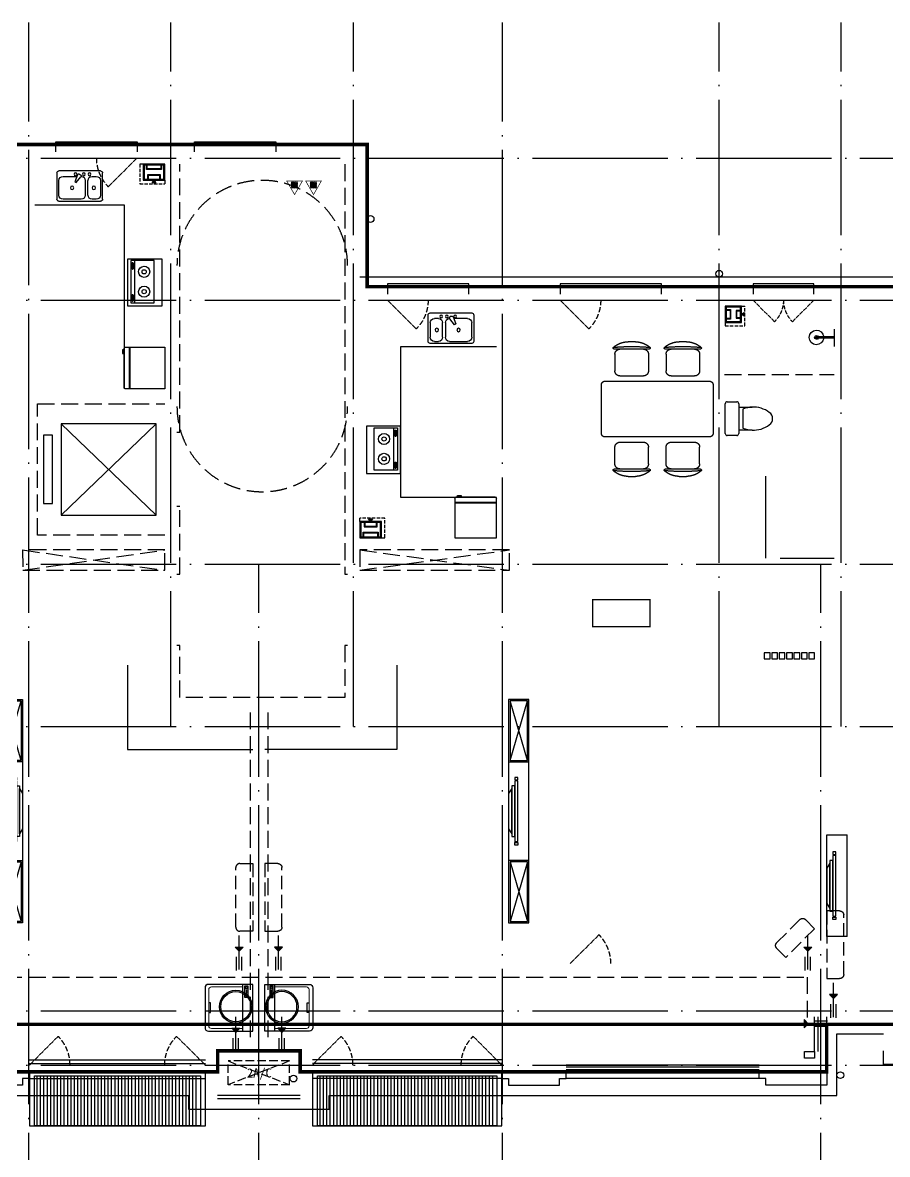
# Model space of a CAD drawing. Extents: x 23000734 to 24262965, y -11528137 to -9789882.
# Drawn here: x 24239425 to 24252200, y -9950160 to -9933440 of the extents above; entities that cross this region are included whole.
import ezdxf

# ---------------------------------------------------------------- set-up
doc = ezdxf.new("R2010")
doc.units = 0
doc.header["$LTSCALE"] = 1000
for name, pattern in [('DASH', [0.35, 0.25, -0.1]), ('DASHDOTX2', [50.8, 25.4, -12.7, 0, -12.7]), ('DOTE', [2.42, 2, -0.2, 0.02, -0.2])]:
    doc.linetypes.add(name, pattern=pattern)
for name, color, linetype in [('0-0全面积', 3, 'Continuous'), ('0-0半面积', 10, 'Continuous'), ('0-0太阳能', 167, 'Continuous'), ('0-厨卫洁具', 95, 'Continuous'), ('0-开启示意', 154, 'Continuous'), ('0-栏杆', 141, 'Continuous'), ('0-看线', 173, 'Continuous'), ('0-线脚', 6, 'Continuous'), ('_0', 7, 'Continuous'), ('A-SURFACE', 6, 'Continuous'), ('A-活动家具', 8, 'Continuous'), ('B-家具', 167, 'DASHDOTX2'), ('BALCONY', 6, 'Continuous'), ('DOTE', 249, 'DOTE'), ('EQUIP_消火栓', 7, 'Continuous'), ('EQUIP_消防', 7, 'Continuous'), ('KT', 8, 'Continuous'), ('PUB_HATCH', 252, 'Continuous'), ('PUB_STRM', 4, 'Continuous'), ('STAIR', 114, 'Continuous'), ('text_房间名称', 255, 'Continuous'), ('tk', 7, 'Continuous'), ('WINDOW', 4, 'Continuous'), ('图审修改', 1, 'Continuous'), ('栏杆', 163, 'Continuous'), ('空调', 6, 'Continuous')]:
    doc.layers.add(name, color=color, linetype=linetype)
doc.layers.add('家具', color=156, linetype='Continuous', lineweight=9)
doc.styles.get("Standard").update_dxf_attribs({"font": 'gbenor.shx', "bigfont": 'gbcbig.shx'})
doc.styles.add('黑体', font='SIMHEI_0.TTF', dxfattribs={"width": 0.8})

# ---------------------------------------------------------------- blocks, each defined once
blk = doc.blocks.new('mhq')
at = {"layer": 'EQUIP_消防'}
for p, q in [((8539185, 1785686), (8539153, 1785650)), ((8539214, 1785688), (8539154, 1785621)), ((8539240, 1785688), (8539160, 1785597)), ((8539245, 1785663), (8539186, 1785597)), ((8539245, 1785633), (8539213, 1785597)), ((8539494, 1785688), (8539434, 1785621)), ((8539465, 1785686), (8539434, 1785650)), ((8539520, 1785688), (8539440, 1785597)), ((8539525, 1785663), (8539467, 1785597)), ((8539525, 1785633), (8539493, 1785597))]:
    blk.add_line(p, q, dxfattribs=at)
at = {"layer": 'EQUIP_消防', "const_width": 10}
for points in [[(8539316, 1785583), (8539084, 1785583), (8539200, 1785784)], [(8539596, 1785583), (8539364, 1785583), (8539480, 1785784)], [(8539245, 1785597), (8539154, 1785597), (8539154, 1785688), (8539245, 1785688)], [(8539525, 1785597), (8539434, 1785597), (8539434, 1785688), (8539525, 1785688)]]:
    blk.add_lwpolyline(points, close=True, dxfattribs=at)
blk = doc.blocks.new('4~7层165户型消火栓')
at = {"layer": 'EQUIP_消火栓', "rotation": 180}
blk.add_blockref('mhq', (17292744, 5365458), dxfattribs=at)
blk = doc.blocks.new('cvb')
at = {"layer": 'B-家具'}
for p, q in [((23188, 22857), (23488, 22857)), ((23188, 22857), (23188, 21357)), ((23488, 22857), (23488, 21357)), ((23354, 22570), (23354, 22607)), ((23354, 22607), (23399, 22607)), ((23399, 22607), (23399, 22570)), ((23399, 22570), (23354, 22570)), ((23399, 22555), (23354, 22555)), ((23354, 22555), (23354, 21660)), ((23361, 22570), (23361, 22555)), ((23391, 22570), (23391, 22555)), ((23399, 21660), (23399, 22555)), ((23443, 22481), (23399, 22481)), ((23399, 22481), (23399, 21734)), ((23443, 21734), (23443, 22481)), ((23488, 22369), (23443, 22443)), ((23443, 22443), (23443, 21772)), ((23488, 21846), (23488, 22369)), ((23443, 21772), (23488, 21846)), ((23354, 21660), (23399, 21660)), ((23399, 21645), (23354, 21645)), ((23354, 21645), (23354, 21607)), ((23354, 21607), (23399, 21607)), ((23361, 21645), (23361, 21660)), ((23391, 21645), (23391, 21660)), ((23399, 21734), (23443, 21734)), ((23399, 21607), (23399, 21645)), ((23488, 21357), (23188, 21357))]:
    blk.add_line(p, q, dxfattribs=at)
blk = doc.blocks.new('客厅电视')
at = {"layer": 'B-家具'}
for p, q in [((23188, 22787), (23488, 22787)), ((23354, 22520), (23354, 22557)), ((23354, 22557), (23399, 22557)), ((23399, 22520), (23354, 22520)), ((23399, 22505), (23354, 22505)), ((23354, 22505), (23354, 21610)), ((23361, 22520), (23361, 22505)), ((23391, 22520), (23391, 22505)), ((23399, 22557), (23399, 22520)), ((23399, 21610), (23399, 22505)), ((23443, 22431), (23399, 22431)), ((23399, 22431), (23399, 21684)), ((23443, 21684), (23443, 22431)), ((23488, 22319), (23443, 22393)), ((23443, 22393), (23443, 21722)), ((23488, 21796), (23488, 22319)), ((23443, 21722), (23488, 21796)), ((23354, 21610), (23399, 21610)), ((23399, 21595), (23354, 21595)), ((23354, 21595), (23354, 21557)), ((23361, 21595), (23361, 21610)), ((23391, 21595), (23391, 21610)), ((23399, 21684), (23443, 21684)), ((23399, 21557), (23399, 21595)), ((23354, 21557), (23399, 21557)), ((23488, 21327), (23188, 21327))]:
    blk.add_line(p, q, dxfattribs=at)
for points in [[(23488, 23707), (23188, 23707), (23188, 20407), (23488, 20407), (23488, 23707)], [(23468, 22807), (23208, 23687)], [(23208, 22807), (23468, 23687)], [(23468, 21307), (23208, 21307), (23208, 20427), (23468, 20427), (23468, 21307), (23208, 20427)], [(23208, 21307), (23468, 20427)]]:
    blk.add_lwpolyline(points, dxfattribs=at)
blk.add_lwpolyline([(23468, 22807), (23468, 23687), (23208, 23687), (23208, 22807)], close=True, dxfattribs=at)
blk = doc.blocks.new('M_C25MYD')
at = {"layer": 'B-家具'}
for p, q in [((-389, 921), (-290, 921)), ((298, 921), (397, 921)), ((-569, 821), (-109, 821)), ((117, 821), (577, 821)), ((-564, 754), (-564, 529)), ((-114, 754), (-114, 529)), ((122, 754), (122, 529)), ((572, 754), (572, 529)), ((-497, 461), (-182, 461)), ((190, 461), (505, 461)), ((-746, 342), (-746, -308)), ((704, 392), (-696, 392)), ((754, -308), (754, 342)), ((-696, -358), (704, -358)), ((-182, -427), (-497, -427)), ((505, -427), (190, -427)), ((-564, -720), (-564, -495)), ((-114, -720), (-114, -495)), ((122, -720), (122, -495)), ((572, -720), (572, -495)), ((-109, -787), (-569, -787)), ((-290, -887), (-389, -887)), ((577, -787), (117, -787)), ((397, -887), (298, -887))]:
    blk.add_line(p, q, dxfattribs=at)
for centre, radius, start, end in [((-379, 606), 316, 91.7651, 130.7265), ((-300, 606), 316, 49.2735, 88.2349), ((307, 606), 316, 91.7651, 130.7265), ((387, 606), 316, 49.2735, 88.2349), ((-579, 837), 10, 130.7265, 202.67), ((-569, 841), 20, 202.67, 270), ((-339, -1857), 2713, 84.8023, 95.1977), ((-497, 754), 67.5, 90, 180), ((-182, 754), 67.5, 0, 90), ((-109, 841), 20, 270, 337.33), ((-100, 837), 10, 337.33, 49.2735), ((108, 837), 10, 130.7265, 202.67), ((117, 841), 20, 202.67, 270), ((347, -1857), 2713, 84.8023, 95.1977), ((190, 754), 67.5, 90, 180), ((505, 754), 67.5, 0, 90), ((577, 841), 20, 270, 337.33), ((587, 837), 10, 337.33, 49.2735), ((-497, 529), 67.5, 180, 270), ((-182, 529), 67.5, 270, 0), ((190, 529), 67.5, 180, 270), ((505, 529), 67.5, 270, 0), ((-696, 342), 50, 90, 180), ((704, 342), 50, 0, 90), ((-696, -308), 50, 180, 270), ((-497, -495), 67.5, 90, 180), ((-182, -495), 67.5, 0, 90), ((190, -495), 67.5, 90, 180), ((505, -495), 67.5, 0, 90), ((704, -308), 50, 270, 0), ((-497, -720), 67.5, 180, 270), ((-182, -720), 67.5, 270, 0), ((190, -720), 67.5, 180, 270), ((505, -720), 67.5, 270, 0), ((-579, -803), 10, 157.33, 229.2735), ((-569, -807), 20, 90, 157.33), ((-379, -572), 316, 229.2735, 268.2349), ((-339, 1890), 2713, 264.8023, 275.1977), ((-300, -572), 316, 271.7651, 310.7265), ((-109, -807), 20, 22.67, 90), ((-100, -803), 10, 310.7265, 22.67), ((108, -803), 10, 157.33, 229.2735), ((117, -807), 20, 90, 157.33), ((307, -572), 316, 229.2735, 268.2349), ((347, 1890), 2713, 264.8023, 275.1977), ((387, -572), 316, 271.7651, 310.7265), ((577, -807), 20, 22.67, 90), ((587, -803), 10, 310.7265, 22.67)]:
    blk.add_arc(centre, radius, start, end, dxfattribs=at)
at = {"layer": 'B-家具', "width": 0.8, "flags": 9}
for tag in ['XSIZE', 'YSIZE']:
    blk.add_attdef(tag, (0, 0), '', height=0.5, dxfattribs=at)
blk = doc.blocks.new('A$C5E80688F')
at = {"layer": 'B-家具', "linetype": 'DASH'}
for p, q in [((-1355, 1170), (-3563, 1470)), ((-1353, 1470), (-3563, 1170)), ((-1355, 1170), (-3563, 1470)), ((-1353, 1470), (-3563, 1170)), ((3625, 1170), (1527, 1470)), ((3627, 1470), (1527, 1170)), ((3625, 1170), (1527, 1470)), ((3627, 1470), (1527, 1170))]:
    blk.add_line(p, q, dxfattribs=at)
for points in [[(-3563, 1170), (-3563, 1470), (-1353, 1470), (-1355, 1170)], [(-3563, 1170), (-3563, 1470), (-1353, 1470), (-1355, 1170)], [(1527, 1170), (1527, 1470), (3627, 1470), (3625, 1170)], [(1527, 1170), (1527, 1470), (3627, 1470), (3625, 1170)]]:
    blk.add_lwpolyline(points, close=True, dxfattribs=at)
at = {"layer": 'B-家具'}
for points in [[(-8073, -140), (-8073, -50), (-7988, -50), (-7988, -140)], [(-7963, -140), (-7963, -50), (-7878, -50), (-7878, -140)], [(-7854, -140), (-7854, -50), (-7768, -50), (-7768, -140)], [(-7744, -140), (-7744, -50), (-7659, -50), (-7659, -140)], [(-7634, -140), (-7634, -50), (-7549, -50), (-7549, -140)], [(-7525, -140), (-7525, -50), (-7439, -50), (-7439, -140)], [(-7415, -140), (-7415, -50), (-7329, -50), (-7329, -140)]]:
    blk.add_lwpolyline(points, close=True, dxfattribs=at)
for points in [[(-1903, -230), (-1903, -1480), (47, -1480)], [(2077, -230), (2077, -1480), (227, -1480)]]:
    blk.add_lwpolyline(points, dxfattribs=at)
at = {"layer": 'A-活动家具', "extrusion": (0, 0, -1), "zscale": -1, "rotation": 179.9999999999998}
for name, p in [('客厅电视', (27041, 19667)), ('cvb', (31741, 18616))]:
    blk.add_blockref(name, p, dxfattribs=at)
at = {"layer": 'A-活动家具', "extrusion": (0, 0, -1), "xscale": -1, "zscale": -1, "rotation": 180}
blk.add_blockref('客厅电视', (-27115, 19667), dxfattribs=at)
at = {"layer": '家具', "xscale": 1.099999999627471, "yscale": 1.099999999627471, "zscale": 1.099999999627471, "rotation": 180}
blk.add_blockref('M_C25MYD', (-5744, 3570), dxfattribs=at)
blk = doc.blocks.new('$plan$00001623')
at = {"layer": '0-厨卫洁具', "linetype": 'Continuous'}
blk.add_line((-341, -145), (342, -145), dxfattribs=at)
at = {"layer": '0-厨卫洁具'}
blk.add_lwpolyline([(295, -706), (-295, -706, -0.414214), (-345, -656), (-345, 0), (345, 0), (345, -656, -0.414214)], format="xyb", close=True, dxfattribs=at)
at = {"layer": '0-厨卫洁具', "lineweight": 13}
blk.add_lwpolyline([(307, -145), (307, -611, -0.414214), (267, -651), (-267, -651, -0.414214), (-307, -611), (-307, -145)], format="xyb", dxfattribs=at)
at = {"layer": '0-厨卫洁具'}
for points in [[(323, -72), (152, -72), (152, -120), (323, -120)], [(163, -86), (177, -86), (177, -99), (163, -99)], [(189, -86), (202, -86), (202, -99), (189, -99)], [(213, -86), (227, -86), (227, -99), (213, -99)], [(239, -86), (253, -86), (253, -99), (239, -99)], [(281, -110), (309, -110), (309, -80), (281, -80)]]:
    blk.add_lwpolyline(points, close=True, dxfattribs=at)
blk.add_lwpolyline([(-71, -651), (-71, -623), (0, -623), (71, -623), (71, -651)], dxfattribs=at)
blk.add_circle((0, -25), 16, dxfattribs=at)
blk = doc.blocks.new('tynsx')
at = {"layer": '0-厨卫洁具'}
for radius in [242.5, 222.5]:
    blk.add_circle((-242.5, 0), radius, dxfattribs=at)
blk = doc.blocks.new('_E39XBF')
at = {"layer": '0-厨卫洁具', "linetype": 'Continuous'}
for p, q in [((-170, 200), (-170, 395)), ((170, 395), (170, 200)), ((-250, 30), (-250, 170)), ((-220, 200), (-170, 200)), ((-170, 200), (170, 200)), ((-140, 260), (140, 260)), ((170, 200), (220, 200)), ((250, 170), (250, 30)), ((220, 0), (-220, 0))]:
    blk.add_line(p, q, dxfattribs=at)
for centre, radius, start, end in [((0, 590), 110, 33.4509, 146.5491), ((227, 413), 398, 143.3619, 182.544), ((-227, 413), 398, 357.456, 36.6381), ((227, 413), 398, 182.544, 202.5495), ((-227, 413), 398, 337.4505, 357.456), ((-220, 170), 30, 90, 180), ((220, 170), 30, 0, 90), ((-220, 30), 30, 180, 270), ((220, 30), 30, 270, 0)]:
    blk.add_arc(centre, radius, start, end, dxfattribs=at)
blk = doc.blocks.new('A$C06A70365')
at = {"layer": '0-厨卫洁具'}
for points in [[(-153, 68), (-153, 10), (-114, 39)], [(-42, -8), (-42, 86), (-100, 86), (-100, 94), (-34, 94), (-34, -16), (-100, -16), (-100, -8)], [(54, -23), (110, -23), (110, -31), (46, -31), (46, 109), (110, 109), (110, 101), (54, 101)]]:
    blk.add_hatch(color=256, dxfattribs=at).paths.add_polyline_path(points)
h = blk.add_hatch(color=256, dxfattribs=at)
h.paths.add_polyline_path([(-114, 159), (-114, -81), (126, -81), (126, 159)])
edge = h.paths.add_edge_path(flags=16)
edge.add_arc((-92, 136), 8, 90, 180, ccw=False)
edge.add_line((-92, 144), (102, 144))
edge.add_arc((102, 136), 8, 0, 90, ccw=False)
edge.add_line((110, 136), (110, -58))
edge.add_arc((102, -58), 8, -90, 0, ccw=False)
edge.add_line((102, -66), (-92, -66))
edge.add_arc((-92, -58), 8, 180, 270, ccw=False)
edge.add_line((-100, -58), (-100, 136))
at = {"layer": '0-厨卫洁具', "linetype": 'DASH', "ltscale": 0.2}
blk.add_lwpolyline([(126, -131), (-164, -131), (-164, 159)], dxfattribs=at)
at = {"layer": '0-厨卫洁具'}
for points in [[(-114, 159), (-164, 159)], [(-100, 94), (-34, 94), (-34, -16), (-100, -16)], [(-100, 86), (-42, 86), (-42, -8), (-100, -8)], [(110, 109), (46, 109), (46, -31), (110, -31)], [(110, 101), (54, 101), (54, -23), (110, -23)], [(126, -81), (126, -131)]]:
    blk.add_lwpolyline(points, dxfattribs=at)
for points in [[(-153, 68), (-153, 10), (-114, 39)], [(126, 159), (126, -81), (-114, -81), (-114, 159)]]:
    blk.add_lwpolyline(points, close=True, dxfattribs=at)
blk.add_lwpolyline([(110, 136), (110, -58, -0.414214), (102, -66), (-92, -66, -0.414214), (-100, -58), (-100, 136, -0.414214), (-92, 144), (102, 144, -0.414214)], format="xyb", close=True, dxfattribs=at)
blk = doc.blocks.new('A$C1DB93570')
at = {"layer": '0-厨卫洁具'}
h = blk.add_hatch(color=256, dxfattribs=at)
h.paths.add_polyline_path([(-113, 185), (-113, -135), (127, -135), (127, 185)])
edge = h.paths.add_edge_path(flags=16)
edge.add_arc((-90, 162), 8, 90, 180, ccw=False)
edge.add_line((-90, 170), (104, 170))
edge.add_arc((104, 162), 8, 0, 90, ccw=False)
edge.add_line((112, 162), (112, -112))
edge.add_arc((104, -112), 8, -90, 0, ccw=False)
edge.add_line((104, -120), (-90, -120))
edge.add_arc((-90, -112), 8, 180, 270, ccw=False)
edge.add_line((-98, -112), (-98, 162))
for points in [[(-151, 54), (-151, -4), (-113, 25)], [(-41, -62), (-41, 112), (-98, 112), (-98, 120), (-33, 120), (-33, -70), (-98, -70), (-98, -62)], [(55, -77), (112, -77), (112, -85), (47, -85), (47, 135), (112, 135), (112, 127), (55, 127)]]:
    blk.add_hatch(color=256, dxfattribs=at).paths.add_polyline_path(points)
at = {"layer": '0-厨卫洁具', "linetype": 'DASH', "ltscale": 0.2}
blk.add_lwpolyline([(127, -185), (-163, -185), (-163, 185)], dxfattribs=at)
at = {"layer": '0-厨卫洁具'}
for points in [[(-113, 185), (-163, 185)], [(-98, 120), (-33, 120), (-33, -70), (-98, -70)], [(-98, 112), (-41, 112), (-41, -62), (-98, -62)], [(112, 135), (47, 135), (47, -85), (112, -85)], [(112, 127), (55, 127), (55, -77), (112, -77)], [(127, -135), (127, -185)]]:
    blk.add_lwpolyline(points, dxfattribs=at)
for points in [[(127, 185), (127, -135), (-113, -135), (-113, 185)], [(-151, 54), (-151, -4), (-113, 25)]]:
    blk.add_lwpolyline(points, close=True, dxfattribs=at)
blk.add_lwpolyline([(112, 162), (112, -112, -0.414214), (104, -120), (-90, -120, -0.414214), (-98, -112), (-98, 162, -0.414214), (-90, 170), (104, 170, -0.414214)], format="xyb", close=True, dxfattribs=at)
blk = doc.blocks.new('A$C2A163BE1')
at = {"layer": '0-厨卫洁具', "linetype": 'ByBlock'}
for p, q in [((2246, 7191), (2859, 7191)), ((2215, 6772), (2215, 7160)), ((2246, 7048), (2246, 6833)), ((2368, 7109), (2307, 7109)), ((2430, 6833), (2430, 7048)), ((2471, 7048), (2471, 6833)), ((2605, 7018), (2535, 7104)), ((2555, 7143), (2540, 7134)), ((2584, 7132), (2623, 7029)), ((2798, 7109), (2592, 7109)), ((2623, 7029), (2605, 7018)), ((2859, 6833), (2859, 7048)), ((2890, 7160), (2890, 6772)), ((2859, 6741), (2246, 6741)), ((2307, 6772), (2368, 6772)), ((2532, 6772), (2798, 6772)), ((1341, 5890), (1341, 5190)), ((1841, 5890), (1341, 5890)), ((1454, 5864), (1797, 5864)), ((1454, 5241), (1454, 5864)), ((1741, 5864), (1741, 5241)), ((1797, 5864), (1797, 5241)), ((1841, 5190), (1841, 5890)), ((1763, 5831), (1775, 5831)), ((1764, 5740), (1775, 5740)), ((1773, 5756), (1773, 5821)), ((1773, 5821), (1789, 5821)), ((1789, 5756), (1773, 5756)), ((1789, 5821), (1789, 5756)), ((1763, 5358), (1775, 5358)), ((1341, 5190), (1841, 5190)), ((1797, 5241), (1454, 5241)), ((1764, 5267), (1775, 5267)), ((1773, 5348), (1789, 5348)), ((1773, 5283), (1773, 5348)), ((1789, 5283), (1773, 5283)), ((1789, 5348), (1789, 5283)), ((-3270, 5060), (-3270, 4672)), ((-2626, 5091), (-3239, 5091)), ((-2964, 5032), (-3003, 4929)), ((-2935, 5043), (-2920, 5034)), ((-2595, 4672), (-2595, 5060)), ((-3239, 4733), (-3239, 4948)), ((-3178, 5009), (-2972, 5009)), ((-3003, 4929), (-2985, 4918)), ((-2985, 4918), (-2915, 5004)), ((-2851, 4948), (-2851, 4733)), ((-2810, 4733), (-2810, 4948)), ((-2748, 5009), (-2687, 5009)), ((-2626, 4948), (-2626, 4733)), ((-3239, 4641), (-2626, 4641)), ((-2912, 4672), (-3178, 4672)), ((-2687, 4672), (-2748, 4672)), ((1295, 4587), (1295, 3970)), ((1879, 4587), (1295, 4587)), ((1806, 3970), (1806, 4587)), ((1818, 3970), (1818, 4587)), ((1895, 3987), (1895, 4571)), ((1895, 4548), (1918, 4548)), ((1918, 4548), (1918, 4492)), ((1918, 4492), (1895, 4492)), ((1295, 3970), (1879, 3970)), ((-2185, 2720), (-2185, 3420)), ((-2185, 3420), (-1685, 3420)), ((-1798, 3394), (-2141, 3394)), ((-2141, 3394), (-2141, 2771)), ((-2133, 3351), (-2133, 3286)), ((-2117, 3351), (-2133, 3351)), ((-2107, 3361), (-2119, 3361)), ((-2117, 3286), (-2117, 3351)), ((-2085, 3394), (-2085, 2771)), ((-1798, 2771), (-1798, 3394)), ((-1685, 3420), (-1685, 2720)), ((-2133, 3286), (-2117, 3286)), ((-2108, 3270), (-2119, 3270)), ((-2117, 2878), (-2133, 2878)), ((-2133, 2878), (-2133, 2813)), ((-2107, 2888), (-2119, 2888)), ((-2117, 2813), (-2117, 2878)), ((-1685, 2720), (-2185, 2720)), ((-2141, 2771), (-1798, 2771)), ((-2133, 2813), (-2117, 2813)), ((-2108, 2797), (-2119, 2797)), ((-3605, 1770), (-3605, 2354)), ((-3588, 2371), (-3005, 2371)), ((-3083, 2393), (-3083, 2371)), ((-3028, 2393), (-3083, 2393)), ((-3028, 2371), (-3028, 2393)), ((-2988, 2354), (-2988, 1770)), ((-3605, 2293), (-2988, 2293)), ((-3605, 2282), (-2988, 2282)), ((-2988, 1770), (-3605, 1770))]:
    blk.add_line(p, q, dxfattribs=at)
at = {"layer": '0-厨卫洁具'}
blk.add_line((-8595, 4740), (-8595, 4720), dxfattribs=at)
at = {"layer": '0-厨卫洁具', "linetype": 'ByBlock'}
for points in [[(3215, 6690), (1895, 6690), (1895, 3970)], [(-3605, 4590), (-2185, 4590), (-2185, 2370), (-3605, 2370)]]:
    blk.add_lwpolyline(points, dxfattribs=at)
for points in [[(1764, 5740, -0.259034), (1761, 5742, -0.076276), (1756, 5753, -0.036515), (1753, 5767, -0.026615), (1752, 5785, -0.026615), (1753, 5804, -0.036515), (1756, 5818, -0.076276), (1761, 5829, -0.259034), (1764, 5831, -0.078462), (1765, 5831, -0.056762)], [(1775, 5740, -0.259034), (1771, 5742, -0.076276), (1766, 5753, -0.036515), (1764, 5767, -0.026615), (1763, 5785, -0.026615), (1764, 5804, -0.036515), (1766, 5818, -0.076276), (1771, 5829, -0.259034), (1775, 5831, -0.259034), (1778, 5829, -0.056762), (1782, 5821, -0.036515)], [(1784, 5756, -0.008736), (1783, 5753, -0.076276), (1778, 5742, -0.259034), (1775, 5740, -0.259034)], [(1764, 5267, -0.259034), (1761, 5269, -0.076276), (1756, 5280, -0.036515), (1753, 5294, -0.026615), (1752, 5312, -0.026615), (1753, 5331, -0.036515), (1756, 5345, -0.076276), (1761, 5356, -0.259034), (1764, 5358, -0.078462), (1765, 5358, -0.056762)], [(1775, 5267, -0.259034), (1771, 5269, -0.076276), (1766, 5280, -0.036515), (1764, 5294, -0.026615), (1763, 5312, -0.026615), (1764, 5331, -0.036515), (1766, 5345, -0.076276), (1771, 5356, -0.259034), (1775, 5358, -0.259034), (1778, 5356, -0.056762), (1782, 5348, -0.036515)], [(1784, 5283, -0.008736), (1783, 5280, -0.076276), (1778, 5269, -0.259034), (1775, 5267, -0.259034)], [(-2119, 3270, 0.259034), (-2115, 3272, 0.076276), (-2110, 3283, 0.036515), (-2108, 3297, 0.026615), (-2107, 3315, 0.026615), (-2108, 3334, 0.036515), (-2110, 3348, 0.076276), (-2115, 3359, 0.259034), (-2119, 3361, 0.259034), (-2122, 3359, 0.056762), (-2126, 3351, 0.036515)], [(-2108, 3270, 0.259034), (-2105, 3272, 0.076276), (-2100, 3283, 0.036515), (-2097, 3297, 0.026615), (-2096, 3315, 0.026615), (-2097, 3334, 0.036515), (-2100, 3348, 0.076276), (-2105, 3359, 0.259034), (-2108, 3361, 0.078462), (-2109, 3361, 0.056762)], [(-2128, 3286, 0.008736), (-2127, 3283, 0.076276), (-2122, 3272, 0.259034), (-2119, 3270, 0.259034)], [(-2119, 2797, 0.259034), (-2115, 2799, 0.076276), (-2110, 2810, 0.036515), (-2108, 2824, 0.026615), (-2107, 2842, 0.026615), (-2108, 2861, 0.036515), (-2110, 2875, 0.076276), (-2115, 2886, 0.259034), (-2119, 2888, 0.259034), (-2122, 2886, 0.056762), (-2126, 2878, 0.036515)], [(-2108, 2797, 0.259034), (-2105, 2799, 0.076276), (-2100, 2810, 0.036515), (-2097, 2824, 0.026615), (-2096, 2842, 0.026615), (-2097, 2861, 0.036515), (-2100, 2875, 0.076276), (-2105, 2886, 0.259034), (-2108, 2888, 0.078462), (-2109, 2888, 0.056762)], [(-2128, 2813, 0.008736), (-2127, 2810, 0.076276), (-2122, 2799, 0.259034), (-2119, 2797, 0.259034)]]:
    blk.add_lwpolyline(points, format="xyb", dxfattribs=at)
at = {"layer": '0-厨卫洁具'}
for points in [[(-8595, 4854), (-8595, 4598)], [(-8595, 4740), (-8332, 4740)], [(-8595, 4720), (-8332, 4720)], [(-7585, 1470), (-7585, 2680)]]:
    blk.add_lwpolyline(points, dxfattribs=at)
at = {"layer": '0-厨卫洁具', "linetype": 'ByBlock'}
for centre, radius in [((2409, 7140), 20.5), ((2491, 7140), 20.5), ((2614, 7140), 20.5), ((2343, 6940), 25.6), ((2665, 6940), 25.6), ((-2994, 5040), 20.5), ((-2871, 5040), 20.5), ((-2789, 5040), 20.5), ((-3045, 4840), 25.6), ((-2723, 4840), 25.6)]:
    blk.add_circle(centre, radius, dxfattribs=at)
for centre, radius, start, end in [((2246, 7160), 30.7, 90, 180), ((2859, 7160), 30.7, 0, 90), ((2307, 7048), 61.4, 90, 180), ((2368, 7048), 61.4, 0, 90), ((2532, 7048), 61.4, 90, 180), ((2550, 7117), 20.5, 120, 219.4623), ((2565, 7125), 20.5, 20.5377, 120), ((2798, 7048), 61.4, 0, 90), ((2246, 6772), 30.7, 180, 270), ((2307, 6833), 61.4, 180, 270), ((2368, 6833), 61.4, 270, 0), ((2532, 6833), 61.4, 180, 270), ((2798, 6833), 61.4, 270, 0), ((2859, 6772), 30.7, 270, 0), ((1600, 5699), 82.5, 270, 269.036), ((1600, 5699), 31.6, 270, 269.3468), ((1600, 5406), 82.5, 90.964, 90), ((1600, 5406), 31.6, 90.6532, 90), ((-3239, 5060), 30.7, 90, 180), ((-2945, 5025), 20.5, 60, 159.4623), ((-2930, 5017), 20.5, 320.5377, 60), ((-2626, 5060), 30.7, 0, 90), ((-3178, 4948), 61.4, 90, 180), ((-2912, 4948), 61.4, 0, 90), ((-2748, 4948), 61.4, 90, 180), ((-2687, 4948), 61.4, 0, 90), ((-3178, 4733), 61.4, 180, 270), ((-2912, 4733), 61.4, 270, 0), ((-2748, 4733), 61.4, 180, 270), ((-2687, 4733), 61.4, 270, 0), ((-3239, 4672), 30.7, 180, 270), ((-2626, 4672), 30.7, 270, 0), ((1879, 4571), 16.7, 0, 90), ((1879, 3987), 16.7, 270, 0), ((-1944, 3229), 82.5, 270.964, 270), ((-1944, 3229), 31.6, 270.6532, 270), ((-1944, 2936), 82.5, 90, 89.036), ((-1944, 2936), 31.6, 90, 89.3468), ((-3588, 2354), 16.7, 90, 180), ((-3005, 2354), 16.7, 0, 90)]:
    blk.add_arc(centre, radius, start, end, dxfattribs=at)
at = {"layer": '0-厨卫洁具'}
for centre, radius, start, end in [((-8333, 4730), 108, 185.306, 174.694), ((-8333, 4730), 28.3, 200.6725, 159.3275), ((-8335, 4730), 10.5, 287.2381, 72.7619)]:
    blk.add_arc(centre, radius, start, end, dxfattribs=at)
for p, rotation in [((1480, 7164), 90), ((-1770, 1898), 270)]:
    blk.add_blockref('A$C1DB93570', p, dxfattribs=dict(rotation=rotation))
blk.add_blockref('A$C06A70365', (-7110, 5032))
at = {"extrusion": (0, 0, -1), "xscale": -1, "zscale": -1, "rotation": 359.9988535131273}
blk.add_blockref('tynsx', (193, -5158), dxfattribs=at)
at = {"extrusion": (0, 0, -1), "zscale": -1, "rotation": 0.001146486872711296}
blk.add_blockref('tynsx', (-3, -5158), dxfattribs=at)
at = {"layer": '0-厨卫洁具', "extrusion": (0, 0, -1), "zscale": -1, "rotation": 270}
blk.add_blockref('_E39XBF', (6985, 3530), dxfattribs=at)
at = {"layer": '0-厨卫洁具', "xscale": -1.000000000000003, "rotation": 270.0000000883789}
blk.add_blockref('$plan$00001623', (-185, -5173), dxfattribs=at)
at = {"layer": '0-厨卫洁具', "rotation": 89.99999991162109}
blk.add_blockref('$plan$00001623', (-5, -5173), dxfattribs=at)
blk = doc.blocks.new('A$C1C455A10')
at = {"layer": '0-看线'}
for points in [[(3337, 5732.5), (3337, 5882.5), (2137, 5882.5), (2137, 5732.5)], [(5387, 5732.5), (5387, 5882.5), (4187, 5882.5), (4187, 5732.5)], [(-5813, 3632.5), (-5813, 3782.5), (-4913, 3782.5), (-4913, 3632.5)], [(-3563, 3632.5), (-3563, 3782.5), (-2063, 3782.5), (-2063, 3632.5)], [(-713, 3632.5), (-713, 3782.5), (487, 3782.5), (487, 3632.5)], [(-8883, -7547.5), (-8883, -7747.5), (-6843, -7747.5), (-6843, -7547.5)], [(-5003, -7957.5), (-2153, -7957.5)], [(-1203, -7957.5), (1597, -7957.5)], [(5777, -7957.5), (3177, -7957.5)]]:
    blk.add_lwpolyline(points, dxfattribs=at)
at = {"layer": '0-线脚'}
for points in [[(-6003, -7857.5), (-6003, -8057.5), (-5103, -8057.5), (-5103, -7957.5), (-5003, -7957.5), (-5003, -7857.5)], [(-1203, -7857.5), (-1203, -7957.5), (-1303, -7957.5), (-1303, -8057.5), (-2053, -8057.5), (-2053, -7957.5), (-2153, -7957.5), (-2153, -7857.5)], [(5777, -7857.5), (5777, -7957.5), (5877, -7957.5), (5877, -8057.5), (6627, -8057.5), (6627, -7957.5), (6727, -7957.5), (6727, -7857.5)]]:
    blk.add_lwpolyline(points, dxfattribs=at)
blk = doc.blocks.new('rfwetery')
at = {"layer": 'BALCONY'}
for points in [[(11892287, 65605), (11892346, 65605), (11892346, 65545)], [(11892407, 65605), (11892346, 65605), (11892346, 65545)]]:
    blk.add_hatch(color=256, dxfattribs=at).paths.add_polyline_path(points)
h = blk.add_hatch(color=256, dxfattribs=at)
h.paths.add_polyline_path([(11892407, 65605), (11892346, 65605), (11892346, 65545)])
h.paths.add_polyline_path([(11892346, 65605), (11892346, 65545), (11892407, 65605)])
blk.add_line((11892346, 65272), (11892346, 65777), dxfattribs=at)
at = {"layer": 'BALCONY', "linetype": 'DASH'}
for p, q in [((11892306, 65260), (11892306, 65460)), ((11892386, 65260), (11892386, 65460))]:
    blk.add_line(p, q, dxfattribs=at)
at = {"layer": 'BALCONY'}
blk.add_lwpolyline([(11892287, 65605), (11892346, 65545), (11892407, 65605)], close=True, dxfattribs=at)
blk = doc.blocks.new('A$C0B5919E6')
at = {"layer": '空调', "linetype": 'DASH', "ltscale": 0.8}
blk.add_lwpolyline([(250, 0), (60, 0, -0.414214), (0, 60), (0, 940, -0.414214), (60, 1000), (250, 1000)], format="xyb", close=True, dxfattribs=at)
blk = doc.blocks.new('A$C35C37B70')
at = {"layer": '空调', "linetype": 'DASH', "ltscale": 0.8}
blk.add_lwpolyline([(-7905, -5304), (-7771, -5170, 0.414214), (-7771, -5085), (-8110, -4745, 0.414214), (-8195, -4745), (-8329, -4880)], format="xyb", close=True, dxfattribs=at)
at = {"layer": 'BALCONY', "rotation": 0.003514407366884229}
for p in [(-11900572, -71486), (-11892172, -71486), (-11892122, -72686)]:
    blk.add_blockref('rfwetery', p, dxfattribs=at)
at = {"layer": 'BALCONY', "xscale": -1}
for p, rotation in [((11891933, -71486), 359.9964855926331), ((11883733, -72186), 359.9964855926331), ((11891883, -72686), 359.9964855926331), ((-74511, -11898626), 269.9964855926331)]:
    blk.add_blockref('rfwetery', p, dxfattribs=dict(at, rotation=rotation))
at = {"layer": '空调', "linetype": 'DASH', "ltscale": 0.8, "rotation": 359.9964855926331}
for p in [(-460, -4917), (-8760, -5617)]:
    blk.add_blockref('A$C0B5919E6', p, dxfattribs=at)
at = {"layer": '空调', "linetype": 'DASH', "ltscale": 0.8, "xscale": -1, "rotation": 0.003514407366882466}
blk.add_blockref('A$C0B5919E6', (221, -4917), dxfattribs=at)
blk = doc.blocks.new('KC')
at = {"layer": '0-开启示意', "linetype": 'DASH', "ltscale": 0.3, "const_width": 10}
blk.add_lwpolyline([(245355, 107838), (244931, 107414)], dxfattribs=at)
at = {"layer": '0-开启示意', "linetype": 'DASH', "ltscale": 0.3}
blk.add_lwpolyline([(245355, 107838), (244931, 107414)], dxfattribs=at)
blk.add_arc((245355, 107838), 600, 180, 225, dxfattribs=at)
blk = doc.blocks.new('A$C35AB33C4')
at = {"layer": '0-开启示意', "xscale": -1}
blk.add_blockref('KC', (250247, -100848), dxfattribs=at)
at = {"layer": '0-开启示意', "yscale": 0.75, "zscale": 0.75}
for p, xscale in [((178908, -75988), -0.75), ((-188225, -75988), 0.75)]:
    blk.add_blockref('KC', p, dxfattribs=dict(at, xscale=xscale))
at = {"layer": '0-开启示意'}
for p in [(-246714, -102948), (-244164, -102948)]:
    blk.add_blockref('KC', p, dxfattribs=at)
at = {"layer": '0-开启示意', "xscale": -1, "rotation": 180}
for p in [(-246864, 102928), (-243054, 101428), (-238874, 101428)]:
    blk.add_blockref('KC', p, dxfattribs=at)
at = {"layer": '0-开启示意', "rotation": 180}
for p in [(244857, 101428), (249237, 101428)]:
    blk.add_blockref('KC', p, dxfattribs=at)
blk = doc.blocks.new('A$C69155677')
at = {"layer": 'KT', "linetype": 'DASH', "ltscale": 0.5}
for p, q in [((43, 189), (-867, 189)), ((-867, -161), (-867, 189)), ((43, -161), (43, 189)), ((43, -161), (-867, -161))]:
    blk.add_line(p, q, dxfattribs=at)
for points in [[(43, 189), (-867, -161)], [(-867, 189), (43, -161)]]:
    blk.add_lwpolyline(points, dxfattribs=at)
at = {"layer": 'KT', "style": '黑体'}
blk.add_text('2A/C', height=135.2, dxfattribs=at).set_placement((-588, -55))
blk = doc.blocks.new('A$C1FCC07B3')
at = {"layer": '0-0太阳能', "linetype": 'ByBlock'}
for points in [[(1765, 355), (1765, -445), (-1035, -445), (-1035, 355)], [(-900, -445), (-900, 295)], [(-850, -445), (-850, 295)], [(-800, -445), (-800, 295)], [(-750, -445), (-750, 295)], [(-700, -445), (-700, 295)], [(-650, -445), (-650, 295)], [(-600, -445), (-600, 295)], [(-550, -445), (-550, 295)], [(-500, -445), (-500, 295)], [(-450, -445), (-450, 295)], [(-400, -445), (-400, 295)], [(-350, -445), (-350, 295)], [(-300, -445), (-300, 295)], [(-250, -445), (-250, 295)], [(-200, -445), (-200, 295)], [(-150, -445), (-150, 295)], [(-100, -445), (-100, 295)], [(-50, -445), (-50, 295)], [(0, -445), (0, 295)], [(50, -445), (50, 295)], [(100, -445), (100, 295)], [(150, -445), (150, 295)], [(200, -445), (200, 295)], [(250, -445), (250, 295)], [(300, -445), (300, 295)], [(350, -445), (350, 295)], [(400, -445), (400, 295)], [(450, -445), (450, 295)], [(500, -445), (500, 295)], [(550, -445), (550, 295)], [(600, -445), (600, 295)], [(650, -445), (650, 295)], [(700, -445), (700, 295)], [(750, -445), (750, 295)], [(800, -445), (800, 295)], [(850, -445), (850, 295)], [(900, -445), (900, 295)], [(950, -445), (950, 295)], [(1000, -445), (1000, 295)], [(1050, -445), (1050, 295)], [(1100, -445), (1100, 295)], [(1150, -445), (1150, 295)], [(1200, -445), (1200, 295)], [(1250, -445), (1250, 295)], [(1300, -445), (1300, 295)], [(1350, -445), (1350, 295)], [(1400, -445), (1400, 295)], [(1450, -445), (1450, 295)], [(1500, -445), (1500, 295)], [(1550, -445), (1550, 295)], [(1600, -445), (1600, 295)], [(1650, -445), (1650, 295)]]:
    blk.add_lwpolyline(points, dxfattribs=at)
blk.add_lwpolyline([(1690, 295), (-960, 295), (-960, -445), (1690, -445)], close=True, dxfattribs=at)
blk = doc.blocks.new('A$C0F5643CA')
at = {"layer": '0-0太阳能', "linetype": 'ByBlock'}
for points in [[(1465, 650), (1465, -150), (-1135, -150), (-1135, 650)], [(-1000, -150), (-1000, 590)], [(-950, -150), (-950, 590)], [(-900, -150), (-900, 590)], [(-850, -150), (-850, 590)], [(-800, -150), (-800, 590)], [(-750, -150), (-750, 590)], [(-700, -150), (-700, 590)], [(-650, -150), (-650, 590)], [(-600, -150), (-600, 590)], [(-550, -150), (-550, 590)], [(-500, -150), (-500, 590)], [(-450, -150), (-450, 590)], [(-400, -150), (-400, 590)], [(-350, -150), (-350, 590)], [(-300, -150), (-300, 590)], [(-250, -150), (-250, 590)], [(-200, -150), (-200, 590)], [(-150, -150), (-150, 590)], [(-100, -150), (-100, 590)], [(-50, -150), (-50, 590)], [(0, -150), (0, 590)], [(50, -150), (50, 590)], [(100, -150), (100, 590)], [(150, -150), (150, 590)], [(200, -150), (200, 590)], [(250, -150), (250, 590)], [(300, -150), (300, 590)], [(350, -150), (350, 590)], [(400, -150), (400, 590)], [(450, -150), (450, 590)], [(500, -150), (500, 590)], [(550, -150), (550, 590)], [(600, -150), (600, 590)], [(650, -150), (650, 590)], [(700, -150), (700, 590)], [(750, -150), (750, 590)], [(800, -150), (800, 590)], [(850, -150), (850, 590)], [(900, -150), (900, 590)], [(950, -150), (950, 590)], [(1000, -150), (1000, 590)], [(1050, -150), (1050, 590)], [(1100, -150), (1100, 590)], [(1150, -150), (1150, 590)], [(1200, -150), (1200, 590)], [(1250, -150), (1250, 590)], [(1300, -150), (1300, 590)], [(1350, -150), (1350, 590)]]:
    blk.add_lwpolyline(points, dxfattribs=at)
blk.add_lwpolyline([(1390, 590), (-1060, 590), (-1060, -150), (1390, -150)], close=True, dxfattribs=at)

msp = doc.modelspace()

# ---------------------------------------------------------------- linework, layer by layer
for points in [[(24252565, -9937199), (24244405, -9937199)], [(24234875, -9948130), (24234875, -9949290), (24241875, -9949290), (24241875, -9949490), (24243955, -9949490), (24243955, -9949290), (24251455, -9949290), (24251455, -9948380), (24252145, -9948380)]]:
    msp.add_lwpolyline(points)
at = {"layer": '0-0全面积', "linetype": 'DASH', "lineweight": 30, "const_width": 50}
msp.add_lwpolyline([(24235315, -9948240), (24235315, -9948240), (24251015, -9948240), (24251015, -9948240), (24255315, -9948240), (24255315, -9937340), (24244515, -9937340), (24244515, -9935240), (24239315, -9935240), (24239315, -9937340), (24231915, -9937340), (24231915, -9941240), (24230215, -9941240), (24230215, -9937340), (24220815, -9937340), (24220815, -9935240), (24217715, -9935240), (24217715, -9938740), (24216015, -9938740), (24216015, -9937340), (24208215, -9937340), (24208215, -9941240), (24206815, -9941240)], dxfattribs=at)
at = {"layer": '0-0半面积', "linetype": 'DASH', "const_width": 50}
msp.add_lwpolyline([(24235025, -9948240), (24235025, -9948940), (24242305, -9948940), (24242305, -9948630), (24243525, -9948630), (24243525, -9948940), (24251305, -9948940), (24251305, -9948240), (24251015, -9948240), (24251015, -9948240), (24235315, -9948240), (24235315, -9948240), (24235025, -9948240)], dxfattribs=at)
at = {"layer": '0-栏杆'}
for points in [[(24239525, -9948765), (24242125, -9948765)], [(24239525, -9948815), (24242125, -9948815)], [(24246505, -9948765), (24243705, -9948765)], [(24246505, -9948815), (24243705, -9948815)], [(24250305, -9948870), (24247455, -9948870)], [(24250305, -9948910), (24247455, -9948910)], [(24243525, -9949290), (24242305, -9949290)], [(24243525, -9949340), (24242305, -9949340)]]:
    msp.add_lwpolyline(points, dxfattribs=at)
at = {"layer": '_0'}
for points in [[(24251125, -9948640), (24251125, -9948130)], [(24251305, -9948640), (24251305, -9948130)], [(24250305, -9948840), (24247455, -9948840)], [(24250305, -9948940), (24247455, -9948940)]]:
    msp.add_lwpolyline(points, dxfattribs=at)
at = {"layer": 'A-SURFACE', "linetype": 'DASH', "lineweight": 30}
for points in [[(24235315, -9948240), (24235315, -9947540), (24251015, -9947540), (24251015, -9948240), (24255315, -9948240), (24255315, -9937340), (24244515, -9937340), (24244515, -9935240), (24239315, -9935240), (24239315, -9937340), (24231915, -9937340), (24231915, -9941240), (24230215, -9941240), (24230215, -9937340), (24220815, -9937340), (24220815, -9935240), (24217715, -9935240), (24217715, -9938740), (24216015, -9938740), (24216015, -9937340), (24208215, -9937340), (24208215, -9941240), (24206815, -9941240)], [(24241705, -9939490), (24241745, -9939490), (24241745, -9935530)], [(24244185, -9935530), (24244185, -9941590), (24244225, -9941590)], [(24241525, -9941010), (24239645, -9941010), (24239645, -9939070), (24241525, -9939070)], [(24241705, -9941590), (24241745, -9941590), (24241745, -9940590), (24241705, -9940590)], [(24244225, -9942640), (24244185, -9942640), (24244185, -9943410), (24241745, -9943410), (24241745, -9942640), (24241705, -9942640)], [(24242785, -9943630), (24242785, -9947430)], [(24242785, -9943630), (24242785, -9948450)], [(24243045, -9943630), (24243045, -9947430)], [(24243045, -9943630), (24243045, -9948450)]]:
    msp.add_lwpolyline(points, dxfattribs=at)
at = {"layer": 'DOTE'}
for p, q in [((24239515, -9951840), (24239515, -9933440)), ((24241615, -9943840), (24241615, -9933440)), ((24244315, -9943840), (24244315, -9933440)), ((24246515, -9951840), (24246515, -9933440)), ((24249715, -9943840), (24249715, -9933440)), ((24251515, -9943840), (24251515, -9933440)), ((24181615, -9935440), (24257115, -9935440)), ((24181615, -9937540), (24257115, -9937540)), ((24181615, -9941440), (24257115, -9941440)), ((24242915, -9951840), (24242915, -9941440)), ((24251215, -9951840), (24251215, -9941440)), ((24181615, -9943840), (24257115, -9943840)), ((24181615, -9948040), (24257115, -9948040)), ((24181615, -9948840), (24257115, -9948840))]:
    msp.add_line(p, q, dxfattribs=at)
at = {"layer": 'PUB_HATCH', "linetype": 'DASH'}
msp.add_line((24249795, -9938640), (24251415, -9938640), dxfattribs=at)
at = {"layer": 'PUB_STRM'}
for centre in [(24244565, -9936340), (24249715, -9937150), (24243425, -9949040), (24251505, -9948990)]:
    msp.add_circle(centre, 50, dxfattribs=at)
at = {"layer": 'STAIR'}
for p, q in [((24241395, -9939365), (24239995, -9939365)), ((24239995, -9939365), (24239995, -9940715)), ((24239995, -9940715), (24241395, -9939365)), ((24241395, -9940715), (24239995, -9939365)), ((24241395, -9940715), (24241395, -9939365)), ((24239865, -9939535), (24239735, -9939535)), ((24239735, -9939535), (24239735, -9940545)), ((24239865, -9940545), (24239865, -9939535)), ((24239735, -9940545), (24239865, -9940545)), ((24239995, -9940715), (24241395, -9940715))]:
    msp.add_line(p, q, dxfattribs=at)
at = {"layer": 'text_房间名称', "color": 6, "linetype": 'DASH', "const_width": 20}
msp.add_lwpolyline([(24248693, -9941964), (24247844, -9941964), (24247844, -9942364), (24248693, -9942364)], close=True, dxfattribs=at)
at = {"layer": 'tk', "linetype": 'DASH'}
for centre, start, end in [((24242965, -9937030), 0, 180), ((24242965, -9939110), 180, 0)]:
    msp.add_arc(centre, 1260, start, end, dxfattribs=at)
at = {"layer": 'WINDOW'}
msp.add_lwpolyline([(24250615, -9941350), (24251415, -9941350)], dxfattribs=at)
at = {"layer": '图审修改', "color": 3}
msp.add_lwpolyline([(24251125, -9948740), (24250975, -9948740), (24250975, -9948640), (24251125, -9948640)], close=True, dxfattribs=at)
at = {"layer": '栏杆'}
for points in [[(24251175, -9948640), (24251175, -9948130)], [(24251215, -9948640), (24251215, -9948130)]]:
    msp.add_lwpolyline(points, dxfattribs=at)

# ---------------------------------------------------------------- block references
at = {"xscale": -1}
for name, p in [('A$C1C455A10', (24245302, -9941082)), ('A$C35AB33C4', (24246006, -9942430)), ('A$C2A163BE1', (24242820, -9942820)), ('A$C35C37B70', (24242795, -9941946)), ('A$C5E80688F', (24243052, -9942700)), ('A$C0F5643CA', (24240990, -9949589)), ('A$C1FCC07B3', (24245470, -9949295))]:
    msp.add_blockref(name, p, dxfattribs=at)
msp.add_blockref('A$C69155677', (24243326, -9948969))
at = {"layer": 'EQUIP_消火栓', "xscale": -1}
msp.add_blockref('4~7层165户型消火栓', (32996986, -13515654), dxfattribs=at)

doc.saveas('drawing.dxf')
